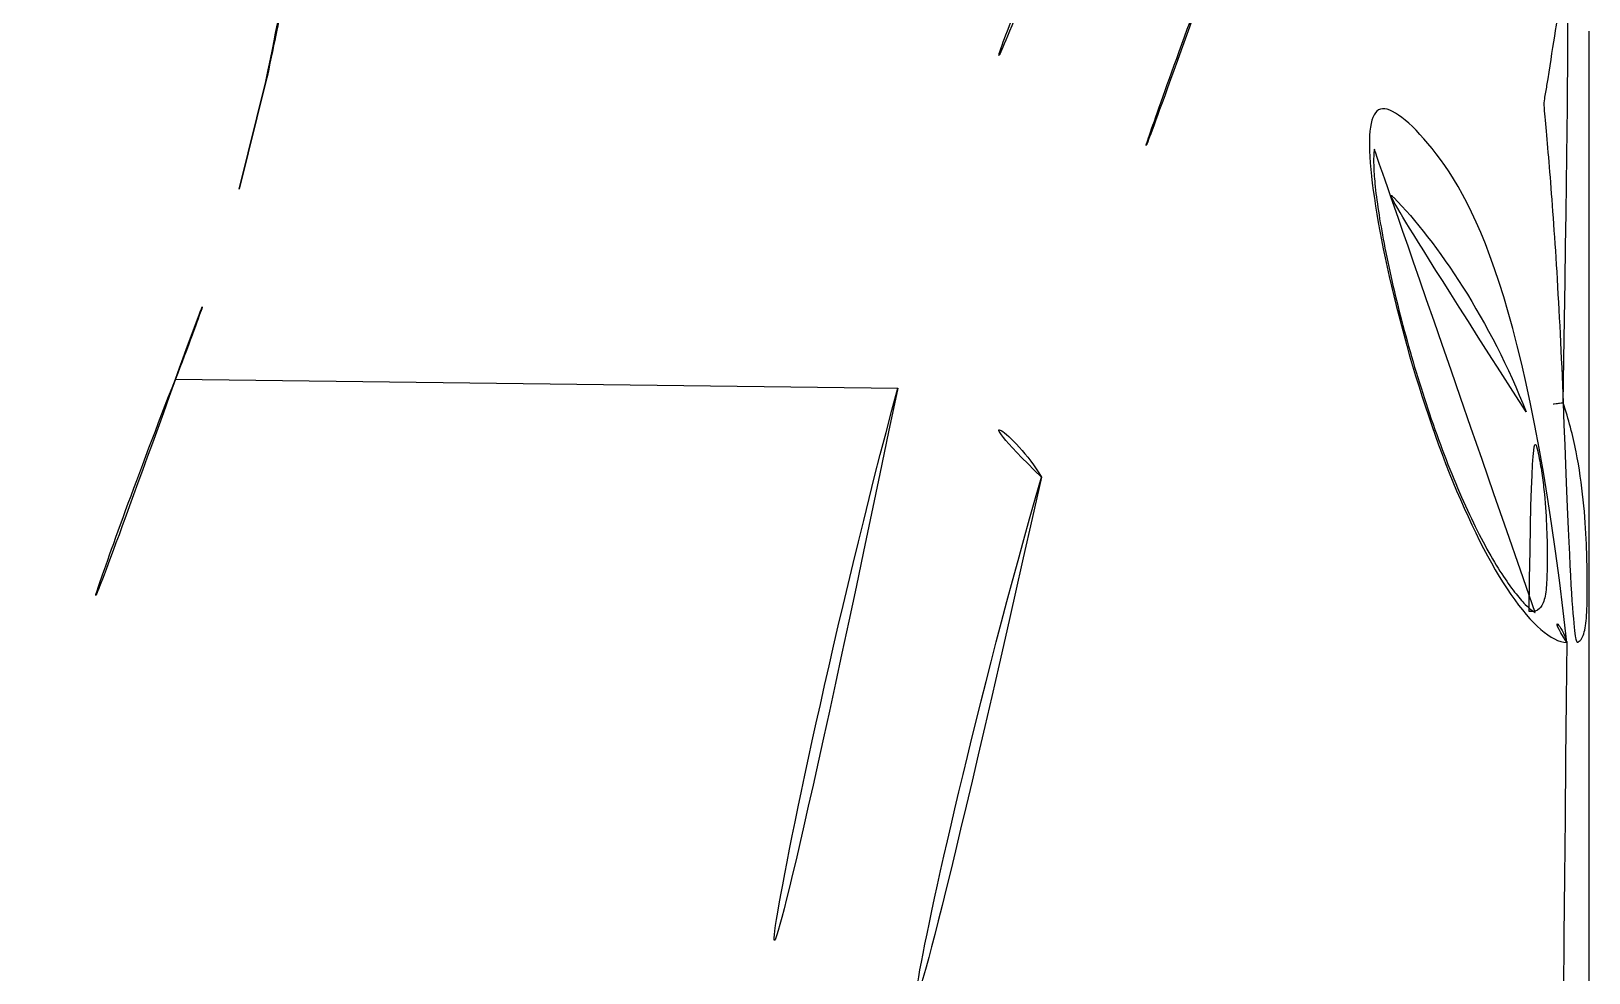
# Model space of a CAD drawing. Extents: x 16296660632 to 16296680496, y -37409619871 to -37409616057.
# Drawn here: x 16296679215.66 to 16296679253.66, y -37409616734.38 to -37409616711.41 of the extents above; entities that cross this region are included whole.
import ezdxf

# ---------------------------------------------------------------- set-up
doc = ezdxf.new("R2010")
doc.units = 0
doc.header["$LTSCALE"] = 10
doc.header["$MEASUREMENT"] = 0
doc.layers.add('BACK_CASE_DADA_2', color=7, linetype='CONTINUOUS')
doc.layers.add('MIDDLE_CASE_DADA', color=7, linetype='CONTINUOUS')

msp = doc.modelspace()

# ---------------------------------------------------------------- linework, layer by layer
at = {"layer": 'BACK_CASE_DADA_2', "color": 7, "linetype": 'Continuous', "ltscale": 25.4}
for p, q in [((16296679253.659361, -37409616711.409119), (16296679253.659361, -37409616910.107399)), ((16296679220.732269, -37409616715.26384), (16296679221.387659, -37409616712.640747)), ((16296679219.178989, -37409616719.898521), (16296679236.80031, -37409616720.115067))]:
    msp.add_line(p, q, dxfattribs=at)
for centre, radius, start, end in [((16296679315.988541, -37409616739.839592), 81.6078, 156.32485468, 166.01316186), ((16296679405.328291, -37409616770.044189), 171.79505, 159.26056254, 163.86005905), ((16296679336.730221, -37409616766.016441), 126.274126, 158.57893126, 165.21030295), ((16296679386.82045, -37409616760.335541), 155.318159, 164.99182368, 178.21315124), ((16296679373.93968, -37409616760.802917), 139.07476, 163.92280563, 177.86017641), ((16296690951.95956, -37409616843.316711), 11699.422848, 179.4269104993, 180.3269768792)]:
    msp.add_arc(centre, radius, start, end, dxfattribs=at)
for centre, major_axis, ratio, start_param, end_param in [((16296679236.730499, -37409616722.93071), (3.842791, -1.110387), 0.692225512, 0.62021443, 1.750397407), ((16296679252.1101, -37409616720.801826), (0.950329, 0.311249), 0.096829055, 0.217074675, 1.520737392), ((16296679252.18891, -37409616726.568497), (-0.055542, -0.998456), 0.961189962, 1.872795798, 3.181245959)]:
    msp.add_ellipse(centre, major_axis=major_axis, ratio=ratio, start_param=start_param, end_param=end_param, dxfattribs=at)
for points, knots in [([(16296679253.031639, -37409616720.478073), (16296679252.988729, -37409616719.301331), (16296679252.931801, -37409616718.232582), (16296679252.81728, -37409616716.33596), (16296679252.75552, -37409616715.512383), (16296679252.647671, -37409616714.177933), (16296679252.594009, -37409616713.641724), (16296679252.554569, -37409616713.099823), (16296679252.58523, -37409616713.011383), (16296679252.620741, -37409616712.786209), (16296679252.638121, -37409616712.676064), (16296679252.790911, -37409616711.707321), (16296679252.900681, -37409616711.00621), (16296679253.15531, -37409616709.345451), (16296679253.228901, -37409616708.820297), (16296679253.228889, -37409616708.820267)], [0, 0, 0, 0, 0.0625, 0.0625, 0.125, 0.125, 0.1875, 0.1875, 0.21875, 0.21875, 0.25, 0.25, 0.5, 0.5, 1, 1, 1, 1]), ([(16296679253.1217, -37409616726.322487), (16296679252.74267, -37409616726.305168), (16296679252.261909, -37409616725.881844), (16296679251.255211, -37409616724.422012), (16296679250.727591, -37409616723.373848), (16296679249.78105, -37409616720.991463), (16296679249.354509, -37409616719.643677), (16296679248.688459, -37409616717.050034), (16296679248.456051, -37409616715.850258), (16296679248.258499, -37409616714.043617), (16296679248.29756, -37409616713.462044), (16296679248.761471, -37409616713.200333), (16296679249.20245, -37409616713.519829), (16296679250.79397, -37409616715.406883), (16296679252.17857, -37409616717.867393), (16296679253.031639, -37409616720.478073)], [0, 0, 0, 0, 0.125, 0.125, 0.25, 0.25, 0.375, 0.375, 0.5, 0.5, 0.625, 0.625, 0.75, 0.75, 1, 1, 1, 1]), ([(16296679252.346861, -37409616725.588921), (16296679252.346729, -37409616725.589127), (16296679252.343031, -37409616725.591621), (16296679252.28829, -37409616725.55764), (16296679252.107651, -37409616725.405006), (16296679251.84787, -37409616725.106232), (16296679251.52899, -37409616724.656792), (16296679251.171789, -37409616724.055946), (16296679250.79097, -37409616723.311867), (16296679250.407391, -37409616722.45311), (16296679250.03437, -37409616721.504852), (16296679249.683981, -37409616720.50312), (16296679249.36544, -37409616719.476784), (16296679249.08461, -37409616718.461563), (16296679248.84757, -37409616717.486717), (16296679248.65744, -37409616716.58429), (16296679248.51874, -37409616715.785233), (16296679248.436251, -37409616715.141823), (16296679248.40517, -37409616714.677872), (16296679248.41017, -37409616714.394981), (16296679248.426149, -37409616714.295303), (16296679248.428301, -37409616714.287331), (16296679248.42832, -37409616714.287323)], [0.0407468465, 0.0407468465, 0.0407468465, 0.0407468465, 0.0429968044, 0.0789168493, 0.1177624916, 0.1614071916, 0.207766003, 0.2579565306, 0.3098563165, 0.3629445315, 0.4163743922, 0.4699000178, 0.5228295022, 0.5755836456, 0.6273840754, 0.6787224911, 0.7288345709, 0.7778934663, 0.8194328922, 0.856607182, 0.8872370988, 0.894356147, 0.894356147, 0.894356147, 0.894356147]), ([(16296679252.12755, -37409616720.694351), (16296679251.28134, -37409616718.510269), (16296679249.945601, -37409616716.52359), (16296679248.7346, -37409616715.302193), (16296679248.57593, -37409616715.158417), (16296679248.429041, -37409616715.043251)], [0, 0, 0, 0, 0.25, 0.25, 0.2899536734, 0.2899536734, 0.2899536734, 0.2899536734]), ([(16296679253.031639, -37409616720.478073), (16296679253.16704, -37409616720.874687), (16296679253.26984, -37409616721.272858), (16296679253.42844, -37409616722.066429), (16296679253.484421, -37409616722.466209), (16296679253.56218, -37409616723.224503), (16296679253.58497, -37409616723.585457), (16296679253.606741, -37409616724.095802), (16296679253.611839, -37409616724.260681), (16296679253.61878, -37409616724.571121), (16296679253.622561, -37409616724.864563), (16296679253.621241, -37409616725.124161), (16296679253.617121, -37409616725.366531), (16296679253.613609, -37409616725.479424), (16296679253.59763, -37409616725.784081), (16296679253.580009, -37409616725.945107), (16296679253.53227, -37409616726.127586), (16296679253.51259, -37409616726.178558), (16296679253.464439, -37409616726.259163), (16296679253.435921, -37409616726.289169), (16296679253.333771, -37409616726.350647), (16296679253.24292, -37409616726.353447), (16296679253.1217, -37409616726.322487)], [0, 0, 0, 0, 0.125, 0.125, 0.25, 0.25, 0.375, 0.375, 0.4375, 0.4375, 0.5, 0.5625, 0.5625, 0.625, 0.625, 0.75, 0.75, 0.8125, 0.8125, 0.875, 0.875, 1, 1, 1, 1]), ([(16296679252.20636, -37409616725.568703), (16296679252.316669, -37409616725.574188), (16296679252.39641, -37409616725.550201), (16296679252.51572, -37409616725.43998), (16296679252.555401, -37409616725.352188), (16296679252.60903, -37409616725.117767), (16296679252.623699, -37409616724.971626), (16296679252.641491, -37409616724.620827), (16296679252.64448, -37409616724.417664), (16296679252.64259, -37409616723.967888), (16296679252.63772, -37409616723.718422), (16296679252.613939, -37409616723.177406), (16296679252.595221, -37409616722.891708), (16296679252.54648, -37409616722.442139), (16296679252.52673, -37409616722.288757), (16296679252.477591, -37409616721.975067), (16296679252.448059, -37409616721.8144), (16296679252.343161, -37409616721.334396), (16296679252.251129, -37409616721.013313), (16296679252.12755, -37409616720.694351)], [0, 0, 0, 0, 0.125, 0.125, 0.25, 0.25, 0.375, 0.375, 0.5, 0.5, 0.625, 0.625, 0.75, 0.75, 0.8125, 0.8125, 0.875, 0.875, 1, 1, 1, 1])]:
    msp.add_open_spline(points, degree=3, knots=knots, dxfattribs=at)
at = {"layer": 'MIDDLE_CASE_DADA', "color": 7, "linetype": 'Continuous', "ltscale": 25.4}
msp.add_line((16296679221.38769, -37409616712.640701), (16296679220.732269, -37409616715.26384), dxfattribs=at)
for centre, radius, start, end in [((16296679172.307489, -37409616701.740257), 50.276095, 347.4781384, 353.1134689), ((16296679173.329041, -37409616701.954582), 49.236191, 338.6263778, 344.3168801), ((16296679336.730221, -37409616766.016441), 126.274126, 158.57893126, 165.21030295)]:
    msp.add_arc(centre, radius, start, end, dxfattribs=at)

doc.saveas('drawing.dxf')
